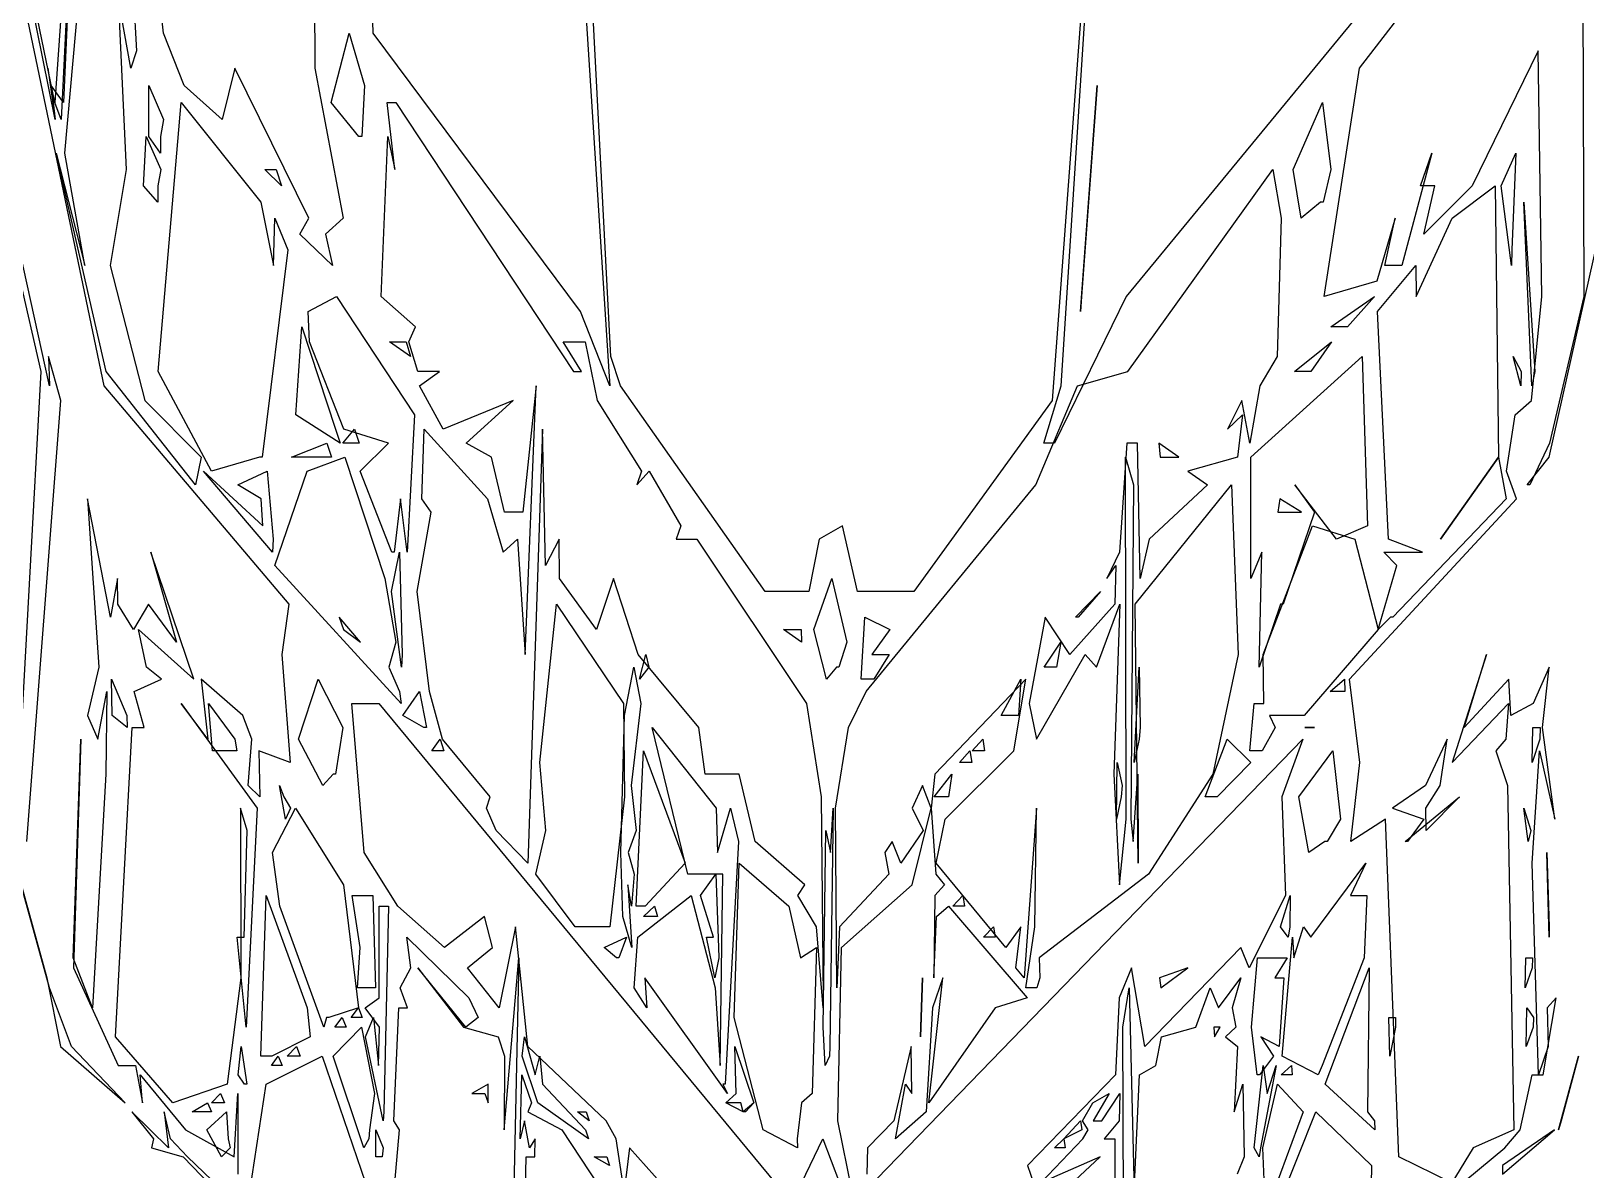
# Model space of a CAD drawing. Extents: x -11977 to 11953, y 2004 to 30000.
# Drawn here: x -942 to 922, y 3234 to 4599 of the extents above; entities that cross this region are included whole.
import ezdxf

# ---------------------------------------------------------------- set-up
doc = ezdxf.new("R2010")
doc.units = 0

msp = doc.modelspace()

# ---------------------------------------------------------------- linework, layer by layer
for p, q in [((-919.7095, 3452.2822), (-8250, 30000, 469.0476)), ((-1898.4375, 30000, 171.4286), (-248.8665, 4191.4358)), ((-919.5652, 4173.913), (-2032.902, 9227.3567)), ((-913.2911, 4513.5624), (-1823.741, 8978.4173)), ((-912.6913, 4493.2493), (-1823.741, 8978.4173)), ((-912.6913, 4493.2493), (-1823.741, 8978.4173)), ((-1923.3788, 8518.7713), (-929.9748, 4191.4358)), ((878.3784, 4088.4521), (1210.0446, 5571.4286)), ((-1090.0106, 5304.9947), (-854.3478, 4173.913)), ((-883.3828, 4937.6855), (-913.2911, 4513.5624)), ((-883.3828, 4937.6855), (-905.6706, 4493.2493)), ((-883.3828, 4937.6855), (-902.7125, 4513.5624)), ((-901.0705, 4453.1668), (-859.8425, 4913.3858)), ((918.5328, 4818.5328), (919.8113, 4281.3036)), ((-1288.7608, 4795.389), (-922.9008, 3464.2609)), ((-246.6273, 4209.1062), (-275.9082, 4772.4665)), ((293.4783, 4173.913), (330.2569, 4749.7621)), ((-823.5795, 4727.2727), (-815.0321, 4575.6187)), ((325, 4727.2727), (282.5146, 4156.5362)), ((720.4524, 4704.9953), (371.2693, 4281.3036)), ((-782.8729, 4596.6851), (-790.1961, 4661.0644)), ((-821.9891, 4554.7445), (-837.2677, 4639.4052)), ((-837.2677, 4639.4052), (-827.7975, 4433.3925)), ((-601.6729, 4639.4052), (-601.3686, 4554.7445)), ((-531.4917, 4596.6851), (-532.8067, 4639.4052)), ((651.1861, 4554.7445), (699.9075, 4617.9463)), ((-758.0381, 4534.0599), (-782.8729, 4596.6851)), ((-581.8264, 4513.5624), (-560.221, 4596.6851)), ((-560.221, 4596.6851), (-541.9619, 4534.0599)), ((-283.0914, 4263.0231), (-531.4917, 4596.6851)), ((-815.0321, 4575.6187), (-821.9891, 4554.7445)), ((865.0779, 4575.6187), (786.2069, 4413.7931)), ((869.6398, 4281.3036), (865.0779, 4575.6187)), ((-921.6241, 4554.7445), (-912.6913, 4493.2493)), ((-917.4387, 4534.0599), (-921.6241, 4554.7445)), ((-697.4453, 4554.7445), (-712.6013, 4493.2493)), ((-608.4137, 4375.1096), (-697.4453, 4554.7445)), ((-601.3686, 4554.7445), (-567.397, 4375.1096)), ((608.7479, 4281.3036), (651.1861, 4554.7445)), ((-917.4387, 4534.0599), (-912.6913, 4493.2493)), ((-913.2911, 4513.5624), (-917.4387, 4534.0599)), ((-902.7125, 4513.5624), (-917.4387, 4534.0599)), ((-800.2688, 4473.1183), (-800.545, 4534.0599)), ((-800.545, 4534.0599), (-782.8083, 4493.2493)), ((-712.6013, 4493.2493), (-758.0381, 4534.0599)), ((-541.9619, 4534.0599), (-545.1613, 4473.1183)), ((316.3962, 4263.0231), (336.5123, 4534.0599)), ((336.5123, 4534.0599), (317.753, 4281.3036)), ((-905.6706, 4493.2493), (-913.2911, 4513.5624)), ((-789.1688, 4191.4358), (-761.6637, 4513.5624)), ((-761.6637, 4513.5624), (-666.0211, 4394.3662)), ((-548.6559, 4473.1183), (-581.8264, 4513.5624)), ((-505.6838, 4433.3925), (-514.8282, 4513.5624)), ((-514.8282, 4513.5624), (-504.2495, 4513.5624)), ((-504.2495, 4513.5624), (-291.4358, 4191.4358)), ((571.492, 4433.3925), (606.5099, 4513.5624)), ((606.5099, 4513.5624), (616.5187, 4433.3925)), ((-782.8083, 4493.2493), (-786.2903, 4473.1183)), ((-806.8966, 4413.7931), (-803.7634, 4473.1183)), ((-803.7634, 4473.1183), (-786.2345, 4433.3925)), ((-786.2623, 4453.1668), (-800.2688, 4473.1183)), ((-786.2903, 4473.1183), (-786.2623, 4453.1668)), ((-545.1613, 4473.1183), (-548.6559, 4473.1183)), ((-521.7839, 4281.3036), (-513.7097, 4473.1183)), ((-513.7097, 4473.1183), (-505.6838, 4433.3925)), ((-851.3854, 4191.4358), (-911.5076, 4453.1668)), ((-911.5076, 4453.1668), (-877.1626, 4318.3391)), ((-877.1626, 4318.3391), (-901.0705, 4453.1668)), ((737.5558, 4453.1668), (701.7301, 4318.3391)), ((724.1379, 4413.7931), (737.5558, 4453.1668)), ((820.6897, 4413.7931), (838.4478, 4453.1668)), ((838.4478, 4453.1668), (833.5361, 4337.0982)), ((-827.7975, 4433.3925), (-846.7993, 4318.3391)), ((-786.2345, 4433.3925), (-789.6552, 4413.7931)), ((-641.3793, 4413.7931), (-661.5453, 4433.3925)), ((-661.5453, 4433.3925), (-647.6909, 4433.3925)), ((-647.6909, 4433.3925), (-641.3793, 4413.7931)), ((373.2997, 4191.4358), (547.2469, 4433.3925)), ((547.2469, 4433.3925), (557.1429, 4375.1096)), ((581.0692, 4375.1096), (571.492, 4433.3925)), ((616.5187, 4433.3925), (607.6585, 4394.3662)), ((-789.6127, 4394.3662), (-806.8966, 4413.7931)), ((-789.6552, 4413.7931), (-789.6127, 4394.3662)), ((741.3793, 4413.7931), (724.1379, 4413.7931)), ((786.2069, 4413.7931), (728.2723, 4356.0209)), ((728.2723, 4356.0209), (741.3793, 4413.7931)), ((762.2261, 4375.1096), (813.7931, 4413.7931)), ((813.7931, 4413.7931), (817.6904, 4088.4521)), ((833.3045, 4318.3391), (820.6897, 4413.7931)), ((-666.0211, 4394.3662), (-651.1246, 4318.3391)), ((604.2254, 4394.3662), (581.0692, 4375.1096)), ((607.6585, 4394.3662), (604.2254, 4394.3662)), ((857.6087, 4173.913), (847.9754, 4394.3662)), ((847.9754, 4394.3662), (861.2091, 4191.4358)), ((-651.1246, 4318.3391), (-649.4303, 4375.1096)), ((-649.4303, 4375.1096), (-633.6229, 4337.0982)), ((-619.3717, 4356.0209), (-608.4137, 4375.1096)), ((-567.397, 4375.1096), (-588.7435, 4356.0209)), ((557.1429, 4375.1096), (552.4452, 4209.1062)), ((693.865, 4375.1096), (671.8346, 4299.7416)), ((681.4879, 4318.3391), (693.865, 4375.1096)), ((719.1252, 4281.3036), (762.2261, 4375.1096)), ((-580.2768, 4318.3391), (-619.3717, 4356.0209)), ((-588.7435, 4356.0209), (-580.2768, 4318.3391)), ((-633.6229, 4337.0982), (-664.3735, 4088.4521)), ((833.5361, 4337.0982), (833.3045, 4318.3391)), ((-846.7993, 4318.3391), (-805.3289, 4156.5362)), ((672.7583, 4263.0231), (718.5986, 4318.3391)), ((701.7301, 4318.3391), (681.4879, 4318.3391)), ((718.5986, 4318.3391), (719.1252, 4281.3036)), ((671.8346, 4299.7416), (608.7479, 4281.3036)), ((-609.4791, 4263.0231), (-575.3002, 4281.3036)), ((-575.3002, 4281.3036), (-481.8408, 4139.3035)), ((-480.8673, 4244.898), (-521.7839, 4281.3036)), ((371.2693, 4281.3036), (285.4441, 4105.2632)), ((317.753, 4281.3036), (316.3962, 4263.0231)), ((616.8367, 4244.898), (668.9537, 4281.3036)), ((668.9537, 4281.3036), (636.7347, 4244.898)), ((857.2856, 4156.5362), (869.6398, 4281.3036)), ((919.8113, 4281.3036), (878.7829, 4105.2632)), ((-607.6207, 4226.9263), (-609.4791, 4263.0231)), ((-247.8261, 4173.913), (-283.0914, 4263.0231)), ((685.8513, 3990.4077), (672.7583, 4263.0231)), ((-624.1294, 4139.3035), (-616.8367, 4244.898)), ((-616.8367, 4244.898), (-576.4657, 4122.213)), ((-488.7384, 4226.9263), (-480.8673, 4244.898)), ((633.4184, 4244.898), (616.8367, 4244.898)), ((636.7347, 4244.898), (633.4184, 4244.898)), ((-566.8043, 4122.213), (-607.6207, 4226.9263)), ((-486.6779, 4209.1062), (-511.8544, 4226.9263)), ((-511.8544, 4226.9263), (-492.0406, 4226.9263)), ((-492.0406, 4226.9263), (-486.6779, 4209.1062)), ((-478.0856, 4191.4358), (-488.7384, 4226.9263)), ((-281.6121, 4191.4358), (-303.8103, 4226.9263)), ((-303.8103, 4226.9263), (-277.392, 4226.9263)), ((-277.392, 4226.9263), (-263.0308, 4156.5362)), ((573.0479, 4191.4358), (617.5275, 4226.9263)), ((617.5275, 4226.9263), (592.6952, 4191.4358)), ((-905.995, 4156.5362), (-920.742, 4209.1062)), ((-920.742, 4209.1062), (-919.5652, 4173.913)), ((-234.7826, 4173.913), (-246.6273, 4209.1062)), ((520.6388, 4088.4521), (654.3845, 4209.1062)), ((552.4452, 4209.1062), (531.5217, 4173.913)), ((654.3845, 4209.1062), (660.4334, 4006.4205)), ((844.5652, 4173.913), (835.2445, 4209.1062)), ((835.2445, 4209.1062), (844.8363, 4191.4358)), ((-929.9748, 4191.4358), (-957.7434, 3681.4159)), ((-744.5167, 4055.2396), (-851.3854, 4191.4358)), ((-725.2855, 4071.7781), (-789.1688, 4191.4358)), ((-451.8892, 4191.4358), (-478.0856, 4191.4358)), ((-476.087, 4173.913), (-451.8892, 4191.4358)), ((-291.4358, 4191.4358), (-281.6121, 4191.4358)), ((-248.8665, 4191.4358), (-247.8261, 4173.913)), ((313.0435, 4173.913), (373.2997, 4191.4358)), ((589.4207, 4191.4358), (573.0479, 4191.4358)), ((592.6952, 4191.4358), (589.4207, 4191.4358)), ((844.8363, 4191.4358), (844.5652, 4173.913)), ((861.2091, 4191.4358), (857.6087, 4173.913)), ((-854.3478, 4173.913), (-632.6803, 3912.2257)), ((-447.6466, 4122.213), (-476.087, 4173.913)), ((-335.8696, 4173.913), (-351.9742, 4022.5624)), ((-349.0741, 3851.8519), (-335.8696, 4173.913)), ((-61.369, 3927.6161), (-234.7826, 4173.913)), ((262.9569, 4055.2396), (313.0435, 4173.913)), ((272.6151, 4105.2632), (293.4783, 4173.913)), ((531.5217, 4173.913), (519.5724, 4105.2632)), ((-946.657, 3627.907), (-905.995, 4156.5362)), ((-805.3289, 4156.5362), (-737.8378, 4088.4521)), ((-570.8882, 4105.2632), (-624.1294, 4139.3035)), ((-481.8408, 4139.3035), (-490.6051, 3974.5223)), ((-363.6969, 4156.5362), (-447.6466, 4122.213)), ((-420.148, 4105.2632), (-363.6969, 4156.5362)), ((-263.0308, 4156.5362), (-209.9511, 4071.7781)), ((282.5146, 4156.5362), (116.6011, 3927.6161)), ((509.8251, 4156.5362), (492.7333, 4122.213)), ((492.7333, 4122.213), (510.9453, 4139.3035)), ((510.9453, 4139.3035), (504.6683, 4088.4521)), ((519.5724, 4105.2632), (509.8251, 4156.5362)), ((827.0799, 4071.7781), (837.5622, 4139.3035)), ((837.5622, 4139.3035), (857.2856, 4156.5362)), ((-576.4657, 4122.213), (-570.8882, 4105.2632)), ((-567.6809, 4105.2632), (-553.9224, 4122.213)), ((-513.1579, 4105.2632), (-566.8043, 4122.213)), ((-553.9224, 4122.213), (-548.4375, 4105.2632)), ((-473.301, 4038.835), (-470.1899, 4122.213)), ((-470.1899, 4122.213), (-394.4175, 4038.835)), ((-328.4889, 4122.213), (-346.1039, 3601.7316)), ((-324.7423, 3958.7629), (-328.4889, 4122.213)), ((-629.2383, 4088.4521), (-586.9243, 4105.2632)), ((-586.9243, 4105.2632), (-581.3268, 4088.4521)), ((-548.4375, 4105.2632), (-567.6809, 4105.2632)), ((-547.1452, 4071.7781), (-513.1579, 4105.2632)), ((-389.6806, 4088.4521), (-420.148, 4105.2632)), ((282.2368, 4105.2632), (272.6151, 4105.2632)), ((285.4441, 4105.2632), (282.2368, 4105.2632)), ((372.0395, 4105.2632), (363.2962, 3974.5223)), ((384.8684, 4105.2632), (372.0395, 4105.2632)), ((388.1517, 3943.128), (384.8684, 4105.2632)), ((434.398, 4088.4521), (410.5263, 4105.2632)), ((410.5263, 4105.2632), (412.0393, 4088.4521)), ((878.7829, 4105.2632), (855.4021, 4055.2396)), ((-737.8378, 4088.4521), (-744.5167, 4055.2396)), ((-667.5676, 4088.4521), (-725.2855, 4071.7781)), ((-664.3735, 4088.4521), (-667.5676, 4088.4521)), ((-581.3268, 4088.4521), (-629.2383, 4088.4521)), ((-610.7667, 4071.7781), (-565.3563, 4088.4521)), ((-565.3563, 4088.4521), (-517.5355, 3943.128)), ((-373.9726, 4022.5624), (-389.6806, 4088.4521)), ((371.1567, 3654.4656), (370.516, 4088.4521)), ((370.516, 4088.4521), (380.1787, 4055.2396)), ((412.0393, 4088.4521), (434.398, 4088.4521)), ((504.6683, 4088.4521), (445.3507, 4071.7781)), ((520.6161, 3943.128), (520.6388, 4088.4521)), ((817.6904, 4088.4521), (748.2014, 3990.4077)), ((748.2014, 3990.4077), (817.6904, 4088.4521)), ((817.6904, 4088.4521), (826.699, 4038.835)), ((852.234, 4055.2396), (878.3784, 4088.4521)), ((-652.0701, 3974.5223), (-734.8287, 4071.7781)), ((-734.8287, 4071.7781), (-663.5634, 4006.4205)), ((-693.8262, 4055.2396), (-658.4829, 4071.7781)), ((-658.4829, 4071.7781), (-651.5588, 3990.4077)), ((-649.4845, 3958.7629), (-610.7667, 4071.7781)), ((-509.2357, 3974.5223), (-547.1452, 4071.7781)), ((-209.9511, 4071.7781), (-215.4346, 4055.2396)), ((-215.4346, 4055.2396), (-200.4078, 4071.7781)), ((-200.4078, 4071.7781), (-162.7608, 4006.4205)), ((445.3507, 4071.7781), (468.8871, 4055.2396)), ((839.3204, 4038.835), (827.0799, 4071.7781)), ((-665.7767, 4038.835), (-693.8262, 4055.2396)), ((59.4966, 3807.7803), (262.9569, 4055.2396)), ((380.1787, 4055.2396), (376.8668, 3654.4656)), ((382.0533, 3912.2257), (497.4005, 4055.2396)), ((468.8871, 4055.2396), (399.0408, 3990.4077)), ((497.4005, 4055.2396), (505.5556, 3851.8519)), ((623.5012, 3990.4077), (573.4362, 4055.2396)), ((573.4362, 4055.2396), (597.0991, 4022.5624)), ((855.4021, 4055.2396), (852.234, 4055.2396)), ((-846.37, 3896.9555), (-874.0291, 4038.835)), ((-874.0291, 4038.835), (-860.3382, 3837.0484)), ((-663.5634, 4006.4205), (-665.7767, 4038.835)), ((-498.5437, 4038.835), (-506.1306, 3974.5223)), ((-490.6051, 3974.5223), (-498.5437, 4038.835)), ((-461.9662, 4022.5624), (-473.301, 4038.835)), ((-394.4175, 4038.835), (-375.7166, 3974.5223)), ((555.3398, 4038.835), (553.1023, 4022.5624)), ((581.386, 4022.5624), (555.3398, 4038.835)), ((639.0505, 3822.3583), (839.3204, 4038.835)), ((826.699, 4038.835), (691.1007, 3896.9555)), ((-478.6782, 3927.6161), (-461.9662, 4022.5624)), ((-351.9742, 4022.5624), (-373.9726, 4022.5624)), ((553.1023, 4022.5624), (581.386, 4022.5624)), ((597.0991, 4022.5624), (559.326, 3912.2257)), ((-651.5588, 3990.4077), (-652.0701, 3974.5223)), ((-375.7166, 3974.5223), (-358.5132, 3990.4077)), ((-358.5132, 3990.4077), (-349.0741, 3851.8519)), ((-308.6331, 3990.4077), (-324.7423, 3958.7629)), ((-308.0569, 3943.128), (-308.6331, 3990.4077)), ((-162.7608, 4006.4205), (-168.3453, 3990.4077)), ((-168.3453, 3990.4077), (-143.4053, 3990.4077)), ((-143.4053, 3990.4077), (-11.8541, 3793.3131)), ((3.1175, 3990.4077), (-9.2054, 3927.6161)), ((31.3002, 4006.4205), (3.1175, 3990.4077)), ((49.0952, 3927.6161), (31.3002, 4006.4205)), ((399.0408, 3990.4077), (388.1517, 3943.128)), ((535.6481, 3851.8519), (594.703, 4006.4205)), ((594.703, 4006.4205), (645.3237, 3990.4077)), ((660.4334, 4006.4205), (623.5012, 3990.4077)), ((645.3237, 3990.4077), (673.2504, 3881.804)), ((726.5924, 3974.5223), (685.8513, 3990.4077)), ((-746.5544, 3822.3583), (-798.0096, 3974.5223)), ((-798.0096, 3974.5223), (-767.3122, 3866.7699)), ((-509.3627, 3927.6161), (-499.9204, 3974.5223)), ((-506.1306, 3974.5223), (-509.2357, 3974.5223)), ((-499.9204, 3974.5223), (-496.5278, 3851.8519)), ((363.2962, 3974.5223), (348.1043, 3943.128)), ((534.0764, 3974.5223), (520.6161, 3943.128)), ((530.5919, 3837.0484), (534.0764, 3974.5223)), ((695.8763, 3958.7629), (680.0159, 3974.5223)), ((680.0159, 3974.5223), (726.5924, 3974.5223)), ((-497.8723, 3793.3131), (-649.4845, 3958.7629)), ((348.1043, 3943.128), (358.7629, 3958.7629)), ((358.7629, 3958.7629), (357.6019, 3912.2257)), ((673.2504, 3881.804), (695.8763, 3958.7629)), ((-837.9147, 3943.128), (-846.37, 3896.9555)), ((-837.4608, 3912.2257), (-837.9147, 3943.128)), ((-517.5355, 3943.128), (-504.4926, 3866.7699)), ((-263.8414, 3881.804), (-308.0569, 3943.128)), ((-243.3649, 3943.128), (-263.8414, 3881.804)), ((-213.6574, 3851.8519), (-243.3649, 3943.128)), ((-3.0327, 3881.804), (18.4834, 3943.128)), ((18.4834, 3943.128), (36.251, 3866.7699)), ((-497.6172, 3837.0484), (-509.3627, 3927.6161)), ((-464.0732, 3807.7803), (-478.6782, 3927.6161)), ((-9.2054, 3927.6161), (-61.369, 3927.6161)), ((52.1637, 3927.6161), (49.0952, 3927.6161)), ((116.6011, 3927.6161), (52.1637, 3927.6161)), ((310.5386, 3896.9555), (340.598, 3927.6161)), ((340.598, 3927.6161), (313.5831, 3896.9555)), ((-818.818, 3881.804), (-837.4608, 3912.2257)), ((-800.7837, 3912.2257), (-818.818, 3881.804)), ((-767.3122, 3866.7699), (-800.7837, 3912.2257)), ((-632.6803, 3912.2257), (-640.9722, 3851.8519)), ((-546.7854, 3866.7699), (-572.3653, 3896.9555)), ((-572.3653, 3896.9555), (-567.1073, 3881.804)), ((-331.5436, 3722.5951), (-311.7555, 3912.2257)), ((-311.7555, 3912.2257), (-231.155, 3793.3131)), ((53.7519, 3822.3583), (57.8454, 3896.9555)), ((57.8454, 3896.9555), (87.9471, 3881.804)), ((274.0047, 3896.9555), (254.8632, 3793.3131)), ((303.9352, 3851.8519), (274.0047, 3896.9555)), ((357.6019, 3912.2257), (303.9352, 3851.8519)), ((313.5831, 3896.9555), (310.5386, 3896.9555)), ((335.7417, 3837.0484), (363.7147, 3912.2257)), ((363.7147, 3912.2257), (356.3893, 3708.7667)), ((385.4978, 3601.7316), (382.0533, 3912.2257)), ((556.2696, 3912.2257), (530.5919, 3837.0484)), ((559.326, 3912.2257), (556.2696, 3912.2257)), ((688.0562, 3896.9555), (673.2504, 3881.804)), ((691.1007, 3896.9555), (688.0562, 3896.9555)), ((-803.382, 3837.0484), (-812.7527, 3881.804)), ((-812.7527, 3881.804), (-746.5544, 3822.3583)), ((-567.1073, 3881.804), (-546.7854, 3866.7699)), ((-18.1255, 3866.7699), (-39.4246, 3881.804)), ((-39.4246, 3881.804), (-18.196, 3881.804)), ((-18.196, 3881.804), (-18.1255, 3866.7699)), ((11.9449, 3822.3583), (-3.0327, 3881.804)), ((87.9471, 3881.804), (66.2037, 3851.8519)), ((673.2504, 3881.804), (584.5572, 3778.9553)), ((-504.4926, 3866.7699), (-512.6057, 3837.0484)), ((36.251, 3866.7699), (26.9792, 3837.0484)), ((272.7902, 3837.0484), (293.0287, 3866.7699)), ((293.0287, 3866.7699), (287.7786, 3837.0484)), ((-640.9722, 3851.8519), (-631.0962, 3722.5951)), ((-496.5278, 3851.8519), (-497.6172, 3837.0484)), ((-141.1765, 3764.7059), (-213.6574, 3851.8519)), ((-212.0214, 3822.3583), (-204.6296, 3851.8519)), ((-204.6296, 3851.8519), (-200.8455, 3837.0484)), ((66.2037, 3851.8519), (87.2685, 3851.8519)), ((87.2685, 3851.8519), (68.683, 3822.3583)), ((263.7115, 3750.5635), (321.9907, 3851.8519)), ((321.9907, 3851.8519), (335.7417, 3837.0484)), ((505.5556, 3851.8519), (475.1857, 3708.7667)), ((536.3982, 3793.3131), (535.6481, 3851.8519)), ((803.4722, 3851.8519), (761.9687, 3722.5951)), ((776.4706, 3764.7059), (803.4722, 3851.8519)), ((-860.3382, 3837.0484), (-873.8834, 3778.9553)), ((-844.3603, 3778.9553), (-845.0995, 3822.3583)), ((-845.0995, 3822.3583), (-826.6465, 3778.9553)), ((-818.0778, 3807.7803), (-785.3752, 3822.3583)), ((-785.3752, 3822.3583), (-803.382, 3837.0484)), ((-687.888, 3778.9553), (-737.5957, 3822.3583)), ((-737.5957, 3822.3583), (-729.6018, 3750.5635)), ((-621.1871, 3750.5635), (-597.2435, 3822.3583)), ((-597.2435, 3822.3583), (-567.6471, 3764.7059)), ((-512.6057, 3837.0484), (-499.7712, 3807.7803)), ((-230.2801, 3778.9553), (-218.8317, 3837.0484)), ((-218.8317, 3837.0484), (-210.4103, 3793.3131)), ((-200.8455, 3837.0484), (-212.0214, 3822.3583)), ((23.9816, 3837.0484), (11.9449, 3822.3583)), ((26.9792, 3837.0484), (23.9816, 3837.0484)), ((65.6968, 3822.3583), (53.7519, 3822.3583)), ((68.683, 3822.3583), (65.6968, 3822.3583)), ((250.8423, 3822.3583), (141.9762, 3708.7667)), ((221.4232, 3778.9553), (244.8698, 3822.3583)), ((236.4521, 3736.5269), (250.8423, 3822.3583)), ((244.8698, 3822.3583), (242.0893, 3778.9553)), ((284.7809, 3837.0484), (272.7902, 3837.0484)), ((287.7786, 3837.0484), (284.7809, 3837.0484)), ((380.9843, 3722.5951), (386.7025, 3837.0484)), ((386.7025, 3837.0484), (388.2353, 3764.7059)), ((615.7895, 3807.7803), (633.0781, 3822.3583)), ((633.0781, 3822.3583), (633.6384, 3807.7803)), ((651.4541, 3722.5951), (639.0505, 3822.3583)), ((830.1685, 3822.3583), (776.4706, 3764.7059)), ((832.5511, 3778.9553), (830.1685, 3822.3583)), ((878.3244, 3837.0484), (859.4225, 3793.3131)), ((870.5882, 3764.7059), (878.3244, 3837.0484)), ((-861.4576, 3750.5635), (-850.8009, 3807.7803)), ((-850.8009, 3807.7803), (-851.8574, 3708.7667)), ((-805.8824, 3764.7059), (-818.0778, 3807.7803)), ((-499.7712, 3807.7803), (-497.8723, 3793.3131)), ((-495.9879, 3778.9553), (-475.9725, 3807.7803)), ((-475.9725, 3807.7803), (-467.6471, 3764.7059)), ((-448.3095, 3750.5635), (-464.0732, 3807.7803)), ((38.2353, 3764.7059), (59.4966, 3807.7803)), ((633.6384, 3807.7803), (615.7895, 3807.7803)), ((-729.6018, 3750.5635), (-761.6261, 3793.3131)), ((-761.6261, 3793.3131), (-670.5364, 3667.8913)), ((-723.9521, 3736.5269), (-729.0274, 3793.3131)), ((-729.0274, 3793.3131), (-697.3704, 3750.5635)), ((-542.2158, 3614.7719), (-557.1429, 3793.3131)), ((-557.1429, 3793.3131), (-524.5441, 3793.3131)), ((-524.5441, 3793.3131), (-32.4792, 3197.95)), ((-231.155, 3793.3131), (-230.0885, 3681.4159)), ((-210.4103, 3793.3131), (-222.2798, 3695.0407)), ((-11.8541, 3793.3131), (5.7522, 3681.4159)), ((254.8632, 3793.3131), (263.7115, 3750.5635)), ((519.6108, 3736.5269), (524.5441, 3793.3131)), ((524.5441, 3793.3131), (536.3982, 3793.3131)), ((761.9687, 3722.5951), (829.7872, 3793.3131)), ((829.7872, 3793.3131), (826.296, 3750.5635)), ((859.4225, 3793.3131), (832.5511, 3778.9553)), ((-873.8834, 3778.9553), (-861.4576, 3750.5635)), ((-826.4706, 3764.7059), (-844.3603, 3778.9553)), ((-826.6465, 3778.9553), (-826.4706, 3764.7059)), ((-676.8595, 3750.5635), (-687.888, 3778.9553)), ((-470.5882, 3764.7059), (-495.9879, 3778.9553)), ((-234.3954, 3614.7719), (-230.2801, 3778.9553)), ((239.137, 3778.9553), (221.4232, 3778.9553)), ((242.0893, 3778.9553), (239.137, 3778.9553)), ((584.5572, 3778.9553), (543.2248, 3778.9553)), ((543.2248, 3778.9553), (550, 3764.7059)), ((-891.195, 3488.4696), (-881.9684, 3750.5635)), ((-881.9684, 3750.5635), (-890.8078, 3476.3231)), ((-840.4487, 3393.6098), (-820.5882, 3764.7059)), ((-820.5882, 3764.7059), (-805.8824, 3764.7059)), ((-697.3704, 3750.5635), (-694.7605, 3736.5269)), ((-681.2731, 3695.0407), (-676.8595, 3750.5635)), ((-591.7839, 3695.0407), (-621.1871, 3750.5635)), ((-567.6471, 3764.7059), (-576.5973, 3708.7667)), ((-467.6471, 3764.7059), (-470.5882, 3764.7059)), ((-461.2275, 3736.5269), (-451.2397, 3750.5635)), ((-451.2397, 3750.5635), (-446.6317, 3736.5269)), ((-391.1504, 3681.4159), (-448.3095, 3750.5635)), ((-154.2056, 3588.785), (-197.0588, 3764.7059)), ((-197.0588, 3764.7059), (-120.3527, 3667.8913)), ((-133.2838, 3708.7667), (-141.1765, 3764.7059)), ((22.9243, 3667.8913), (38.2353, 3764.7059)), ((47.4696, 3197.95), (583.0954, 3750.5635)), ((186.8263, 3736.5269), (199.2487, 3750.5635)), ((199.2487, 3750.5635), (201.4222, 3736.5269)), ((386.7769, 3750.5635), (380.9843, 3722.5951)), ((388.2353, 3764.7059), (386.7769, 3750.5635)), ((465.9292, 3681.4159), (492.2615, 3750.5635)), ((492.2615, 3750.5635), (520.5817, 3722.5951)), ((550, 3764.7059), (534.2066, 3736.5269)), ((583.0954, 3750.5635), (557.9646, 3681.4159)), ((594.1176, 3764.7059), (585.2941, 3764.7059)), ((585.2941, 3764.7059), (597.0588, 3764.7059)), ((597.0588, 3764.7059), (594.1176, 3764.7059)), ((755.973, 3750.5635), (730.3479, 3695.0407)), ((747.6684, 3695.0407), (755.973, 3750.5635)), ((826.296, 3750.5635), (814.4461, 3736.5269)), ((857.9418, 3722.5951), (858.8235, 3764.7059)), ((867.3178, 3750.5635), (857.9418, 3722.5951)), ((858.8235, 3764.7059), (867.6471, 3764.7059)), ((867.6471, 3764.7059), (867.3178, 3750.5635)), ((885.0659, 3654.4656), (870.5882, 3764.7059)), ((-694.7605, 3736.5269), (-723.9521, 3736.5269)), ((-631.0962, 3722.5951), (-668.488, 3736.5269)), ((-668.488, 3736.5269), (-667.2566, 3681.4159)), ((-446.6317, 3736.5269), (-461.2275, 3736.5269)), ((-216.3585, 3550.4979), (-207.2605, 3736.5269)), ((-207.2605, 3736.5269), (-157.5758, 3601.7316)), ((154.1728, 3654.4656), (236.4521, 3736.5269)), ((171.5884, 3722.5951), (183.9072, 3736.5269)), ((183.9072, 3736.5269), (186.1298, 3722.5951)), ((201.4222, 3736.5269), (186.8263, 3736.5269)), ((531.2874, 3736.5269), (519.6108, 3736.5269)), ((534.2066, 3736.5269), (531.2874, 3736.5269)), ((578.0973, 3681.4159), (618.8623, 3736.5269)), ((618.8623, 3736.5269), (628.1113, 3654.4656)), ((814.4461, 3736.5269), (828.4974, 3695.0407)), ((858.2251, 3601.7316), (866.991, 3736.5269)), ((866.991, 3736.5269), (885.0659, 3654.4656)), ((-324.2888, 3641.1379), (-331.5436, 3722.5951)), ((186.1298, 3722.5951), (171.5884, 3722.5951)), ((359.7365, 3654.4656), (360.6264, 3722.5951)), ((360.6264, 3722.5951), (366.6173, 3695.0407)), ((520.5817, 3722.5951), (480.3097, 3681.4159)), ((640.5523, 3627.907), (651.4541, 3722.5951)), ((-851.8574, 3708.7667), (-867.8571, 3428.5714)), ((-667.2566, 3681.4159), (-681.2731, 3695.0407)), ((-636.6764, 3654.4656), (-643.7454, 3695.0407)), ((-643.7454, 3695.0407), (-638.4956, 3681.4159)), ((-579.4948, 3708.7667), (-591.7839, 3695.0407)), ((-576.5973, 3708.7667), (-579.4948, 3708.7667)), ((-222.2798, 3695.0407), (-216.1926, 3641.1379)), ((-92.7192, 3708.7667), (-133.2838, 3708.7667)), ((-73.6919, 3627.907), (-92.7192, 3708.7667)), ((127.017, 3695.0407), (114.6216, 3667.8913)), ((137.5459, 3667.8913), (127.017, 3695.0407)), ((141.9762, 3708.7667), (137.5459, 3667.8913)), ((140.9292, 3681.4159), (162.2585, 3708.7667)), ((162.2585, 3708.7667), (158.1858, 3681.4159)), ((356.3893, 3708.7667), (363.1805, 3575.9312)), ((366.6173, 3695.0407), (365.2655, 3681.4159)), ((379.7965, 3627.907), (385.364, 3708.7667)), ((385.364, 3708.7667), (385.4978, 3601.7316)), ((475.1857, 3708.7667), (398.1308, 3588.785)), ((730.3479, 3695.0407), (690.5952, 3667.8913)), ((730.7127, 3667.8913), (747.6684, 3695.0407)), ((828.4974, 3695.0407), (835.8974, 3282.0513)), ((-638.4956, 3681.4159), (-630.4188, 3667.8913)), ((-395.4445, 3667.8913), (-391.1504, 3681.4159)), ((-230.0885, 3681.4159), (-247.8814, 3525.4237)), ((5.7522, 3681.4159), (8.0634, 3440.3859)), ((155.3097, 3681.4159), (140.9292, 3681.4159)), ((158.1858, 3681.4159), (155.3097, 3681.4159)), ((365.2655, 3681.4159), (359.7365, 3654.4656)), ((477.4336, 3681.4159), (465.9292, 3681.4159)), ((480.3097, 3681.4159), (477.4336, 3681.4159)), ((557.9646, 3681.4159), (562.3126, 3563.1692)), ((590.2245, 3614.7719), (578.0973, 3681.4159)), ((705.7413, 3627.907), (770.7965, 3681.4159)), ((770.7965, 3681.4159), (731.0722, 3641.1379)), ((-682.7133, 3641.1379), (-690.5952, 3667.8913)), ((-690.5952, 3667.8913), (-690.1457, 3464.2609)), ((-670.5364, 3667.8913), (-683.6971, 3405.1842)), ((-652.3534, 3614.7719), (-624.6877, 3667.8913)), ((-630.4188, 3667.8913), (-636.6764, 3654.4656)), ((-624.6877, 3667.8913), (-567.1203, 3575.9312)), ((-384.0263, 3641.1379), (-395.4445, 3667.8913)), ((-120.3527, 3667.8913), (-118.6097, 3614.7719)), ((-118.6097, 3614.7719), (-103.1594, 3667.8913)), ((-103.1594, 3667.8913), (-93.532, 3627.907)), ((20.0588, 3667.8913), (15.8537, 3382.1138)), ((16.9442, 3614.7719), (20.0588, 3667.8913)), ((24.2739, 3452.2822), (22.9243, 3667.8913)), ((114.5415, 3575.9312), (137.5459, 3667.8913)), ((114.6216, 3667.8913), (128.0088, 3641.1379)), ((137.5459, 3667.8913), (142.9907, 3588.785)), ((143.5065, 3601.7316), (154.1728, 3654.4656)), ((263.6297, 3667.8913), (248.9938, 3464.2609)), ((261.6525, 3525.4237), (263.6297, 3667.8913)), ((363.1805, 3575.9312), (371.1567, 3654.4656)), ((376.8668, 3654.4656), (379.7965, 3627.907)), ((628.1113, 3654.4656), (612.2093, 3627.907)), ((682.3572, 3654.4656), (640.5523, 3627.907)), ((698.2422, 3250), (682.3572, 3654.4656)), ((690.5952, 3667.8913), (728.0381, 3654.4656)), ((728.0381, 3654.4656), (708.5756, 3627.907)), ((731.0722, 3641.1379), (730.7127, 3667.8913)), ((853.125, 3627.907), (848.1999, 3667.8913)), ((848.1999, 3667.8913), (856.2363, 3641.1379)), ((-686.1365, 3513.019), (-682.7133, 3641.1379)), ((-346.1039, 3601.7316), (-384.0263, 3641.1379)), ((-336.4486, 3588.785), (-324.2888, 3641.1379)), ((-216.1926, 3641.1379), (-225.9232, 3614.7719)), ((7.9809, 3405.1842), (11.3786, 3641.1379)), ((11.3786, 3641.1379), (16.9442, 3614.7719)), ((128.0088, 3641.1379), (101.2987, 3601.7316)), ((856.2363, 3641.1379), (853.125, 3627.907)), ((-93.532, 3627.907), (-109.492, 3336.8984)), ((-13.9685, 3575.9312), (-73.6919, 3627.907)), ((90.6977, 3627.907), (81.8972, 3614.7719)), ((101.2987, 3601.7316), (90.6977, 3627.907)), ((609.375, 3627.907), (590.2245, 3614.7719)), ((612.2093, 3627.907), (609.375, 3627.907)), ((708.5756, 3627.907), (705.7413, 3627.907)), ((-643.5277, 3550.4979), (-652.3534, 3614.7719)), ((-502.0626, 3550.4979), (-542.2158, 3614.7719)), ((-232.1758, 3537.9164), (-234.3954, 3614.7719)), ((-225.9232, 3614.7719), (-218.6916, 3588.785)), ((-157.5758, 3601.7316), (-205.2632, 3550.4979)), ((-98.768, 3416.8378), (-92.8571, 3601.7316)), ((-92.8571, 3601.7316), (-33.2859, 3550.4979)), ((81.8972, 3614.7719), (86.9159, 3588.785)), ((226.9986, 3500.7013), (143.5065, 3601.7316)), ((592.822, 3513.019), (658.4416, 3601.7316)), ((658.4416, 3601.7316), (640.257, 3563.1692)), ((865.7948, 3348.0885), (858.2251, 3601.7316)), ((878.2548, 3513.019), (875.4526, 3614.7719)), ((875.4526, 3614.7719), (878.6017, 3525.4237)), ((-289.1949, 3525.4237), (-336.4486, 3588.785)), ((-218.6916, 3588.785), (-221.9061, 3550.4979)), ((-112.1495, 3588.785), (-154.2056, 3588.785)), ((-139.1863, 3563.1692), (-120.5607, 3588.785)), ((-120.5607, 3588.785), (-117.6017, 3500.7013)), ((-115.4778, 3359.354), (-112.1495, 3588.785)), ((86.9159, 3588.785), (27.5424, 3525.4237)), ((142.9907, 3588.785), (153.6533, 3575.9312)), ((398.1308, 3588.785), (267.086, 3488.4696)), ((-666.239, 3370.6955), (-659.743, 3563.1692)), ((-659.743, 3563.1692), (-610.7143, 3428.5714)), ((-567.1203, 3575.9312), (-549.1071, 3428.5714)), ((-546.9846, 3500.7013), (-556.7452, 3563.1692)), ((-556.7452, 3563.1692), (-531.6916, 3563.1692)), ((-531.6916, 3563.1692), (-528.6307, 3452.2822)), ((-221.9061, 3550.4979), (-226.2894, 3575.9312)), ((-226.2894, 3575.9312), (-222.3082, 3513.019)), ((-214.0746, 3513.019), (-150.3212, 3563.1692)), ((-150.3212, 3563.1692), (-121.3693, 3452.2822)), ((-123.5046, 3513.019), (-139.1863, 3563.1692)), ((-22.2698, 3563.1692), (-13.9685, 3575.9312)), ((0, 3525.4237), (-22.2698, 3563.1692)), ((30.0842, 3500.7013), (114.5415, 3575.9312)), ((141.97, 3563.1692), (140.7356, 3464.2609)), ((153.6533, 3575.9312), (141.97, 3563.1692)), ((163.6558, 3550.4979), (175.3747, 3563.1692)), ((175.3747, 3563.1692), (177.5249, 3550.4979)), ((562.3126, 3563.1692), (518.7326, 3476.3231)), ((556.3559, 3525.4237), (567.8801, 3563.1692)), ((567.8801, 3563.1692), (567.3729, 3525.4237)), ((640.257, 3563.1692), (659.743, 3563.1692)), ((659.743, 3563.1692), (656.8134, 3488.4696)), ((-590.5866, 3405.1842), (-643.5277, 3550.4979)), ((-524.1213, 3440.3859), (-524.2532, 3550.4979)), ((-524.2532, 3550.4979), (-513.1579, 3550.4979)), ((-513.1579, 3550.4979), (-518.7955, 3303.7723)), ((-445.7924, 3500.7013), (-502.0626, 3550.4979)), ((-208.037, 3550.4979), (-216.3585, 3550.4979)), ((-205.2632, 3550.4979), (-208.037, 3550.4979)), ((-207.2998, 3537.9164), (-194.1679, 3550.4979)), ((-194.1679, 3550.4979), (-190.7158, 3537.9164)), ((-33.2859, 3550.4979), (-19.0776, 3488.4696)), ((143.7279, 3537.9164), (158.1081, 3550.4979)), ((158.1081, 3550.4979), (252.6533, 3440.3859)), ((177.5249, 3550.4979), (163.6558, 3550.4979)), ((-398.0156, 3537.9164), (-445.7924, 3500.7013)), ((-388.359, 3500.7013), (-398.0156, 3537.9164)), ((-360.8051, 3525.4237), (-380.3571, 3428.5714)), ((-346.1382, 3382.1138), (-360.8051, 3525.4237)), ((-250.6356, 3525.4237), (-289.1949, 3525.4237)), ((-247.8814, 3525.4237), (-250.6356, 3525.4237)), ((-221.5288, 3500.7013), (-232.1758, 3537.9164)), ((-190.7158, 3537.9164), (-207.2998, 3537.9164)), ((8.0357, 3428.5714), (0, 3525.4237)), ((27.5424, 3525.4237), (24.2739, 3452.2822)), ((140.7356, 3464.2609), (143.7279, 3537.9164)), ((200.3519, 3513.019), (212.0763, 3525.4237)), ((212.0763, 3525.4237), (214.0746, 3513.019)), ((245.1271, 3525.4237), (226.9986, 3500.7013)), ((238.9972, 3476.3231), (245.1271, 3525.4237)), ((250.8299, 3452.2822), (261.6525, 3525.4237)), ((565.3765, 3513.019), (556.3559, 3525.4237)), ((567.3729, 3525.4237), (565.3765, 3513.019)), ((572.327, 3488.4696), (583.8983, 3525.4237)), ((583.8983, 3525.4237), (592.822, 3513.019)), ((878.6017, 3525.4237), (878.2548, 3513.019)), ((-683.6971, 3405.1842), (-694.3702, 3513.019)), ((-694.3702, 3513.019), (-686.1365, 3513.019)), ((-486.1421, 3476.3231), (-491.2738, 3513.019)), ((-491.2738, 3513.019), (-416.6092, 3440.3859)), ((-254.3478, 3500.7013), (-227.7973, 3513.019)), ((-227.7973, 3513.019), (-237.1069, 3488.4696)), ((-222.3082, 3513.019), (-221.5288, 3500.7013)), ((-218.4647, 3452.2822), (-214.0746, 3513.019)), ((-121.7904, 3464.2609), (-131.7382, 3513.019)), ((-131.7382, 3513.019), (-123.5046, 3513.019)), ((214.0746, 3513.019), (200.3519, 3513.019)), ((558.2714, 3370.6955), (570.8656, 3513.019)), ((570.8656, 3513.019), (572.327, 3488.4696)), ((-867.8571, 3428.5714), (-891.195, 3488.4696)), ((-550.2075, 3452.2822), (-546.9846, 3500.7013)), ((-418.2451, 3476.3231), (-388.359, 3500.7013)), ((-374.359, 3282.0513), (-357.0231, 3488.4696)), ((-357.0231, 3488.4696), (-369.2577, 2917.5921)), ((-239.8323, 3488.4696), (-254.3478, 3500.7013)), ((-237.1069, 3488.4696), (-239.8323, 3488.4696)), ((-117.1908, 3488.4696), (-121.7904, 3464.2609)), ((-117.6017, 3500.7013), (-117.1908, 3488.4696)), ((-19.0776, 3488.4696), (0, 3500.7013)), ((0, 3500.7013), (-5.1965, 3325.7828)), ((25.7256, 3292.876), (30.0842, 3500.7013)), ((267.086, 3488.4696), (267.9389, 3464.2609)), ((508.6957, 3500.7013), (393.6992, 3382.1138)), ((518.7326, 3476.3231), (508.6957, 3500.7013)), ((521.4188, 3405.1842), (528.7212, 3488.4696)), ((528.7212, 3488.4696), (564.1509, 3488.4696)), ((564.1509, 3488.4696), (549.4101, 3464.2609)), ((656.8134, 3488.4696), (606.2584, 3359.354)), ((849.5851, 3452.2822), (850.3145, 3488.4696)), ((850.3145, 3488.4696), (858.4906, 3488.4696)), ((858.4906, 3488.4696), (858.2173, 3476.3231)), ((-890.8078, 3476.3231), (-837.214, 3359.354)), ((-498.9627, 3452.2822), (-486.1421, 3476.3231)), ((-420.3274, 3405.1842), (-477.9944, 3476.3231)), ((-477.9944, 3476.3231), (-422.9877, 3405.1842)), ((-380.3571, 3428.5714), (-418.2451, 3476.3231)), ((248.9938, 3464.2609), (238.9972, 3476.3231)), ((377.507, 3476.3231), (362.8532, 3440.3859)), ((393.6992, 3382.1138), (377.507, 3476.3231)), ((445.4039, 3476.3231), (411.381, 3464.2609)), ((412.6556, 3452.2822), (445.4039, 3476.3231)), ((610.0267, 3336.8984), (662.6741, 3476.3231)), ((662.6741, 3476.3231), (660.7545, 3303.7723)), ((858.2173, 3476.3231), (849.5851, 3452.2822)), ((-922.9008, 3464.2609), (-906.3008, 3382.1138)), ((-893.0894, 3382.1138), (-919.7095, 3452.2822)), ((-690.1457, 3464.2609), (-706.484, 3336.8984)), ((-531.3278, 3452.2822), (-550.2075, 3452.2822)), ((-528.6307, 3452.2822), (-531.3278, 3452.2822)), ((-490.1786, 3428.5714), (-498.9627, 3452.2822)), ((-203.5714, 3428.5714), (-218.4647, 3452.2822)), ((-106.529, 3325.7828), (-205.6905, 3464.2609)), ((-205.6905, 3464.2609), (-203.5714, 3428.5714)), ((-121.3693, 3452.2822), (-115.4778, 3359.354)), ((124.6091, 3393.6098), (127.2033, 3464.2609)), ((127.2033, 3464.2609), (125.0341, 3405.1842)), ((134.6614, 3314.741), (151.5614, 3464.2609)), ((151.5614, 3464.2609), (139.2857, 3428.5714)), ((264.3154, 3452.2822), (250.8299, 3452.2822)), ((267.9389, 3464.2609), (264.3154, 3452.2822)), ((367.1214, 3405.1842), (374.8963, 3452.2822)), ((374.8963, 3452.2822), (380.9769, 3208.2262)), ((411.381, 3464.2609), (412.6556, 3452.2822)), ((454.9113, 3405.1842), (471.9917, 3452.2822)), ((471.9917, 3452.2822), (482.1429, 3428.5714)), ((482.1429, 3428.5714), (508.8133, 3464.2609)), ((508.8133, 3464.2609), (498.2143, 3428.5714)), ((549.4101, 3464.2609), (560.2359, 3464.2609)), ((560.2359, 3464.2609), (554.878, 3382.1138)), ((-541.0714, 3428.5714), (-524.1213, 3440.3859)), ((-416.6092, 3440.3859), (-405.7495, 3416.8378)), ((8.0634, 3440.3859), (8.0357, 3428.5714)), ((252.6533, 3440.3859), (214.2857, 3428.5714)), ((362.8532, 3440.3859), (358.3501, 3348.0885)), ((871.0262, 3348.0885), (886.9745, 3440.3859)), ((886.9745, 3440.3859), (875.8929, 3428.5714)), ((-610.7143, 3428.5714), (-607.138, 3393.6098)), ((-587.269, 3416.8378), (-590.5866, 3405.1842)), ((-584.5996, 3416.8378), (-587.269, 3416.8378)), ((-549.1071, 3428.5714), (-584.5996, 3416.8378)), ((-577.2851, 3405.1842), (-568.5832, 3416.8378)), ((-568.5832, 3416.8378), (-563.9836, 3405.1842)), ((-557.9055, 3416.8378), (-549.1071, 3428.5714)), ((-544.5585, 3416.8378), (-557.9055, 3416.8378)), ((-549.1071, 3428.5714), (-544.5585, 3416.8378)), ((-524.0791, 3405.1842), (-541.0714, 3428.5714)), ((-540.8566, 3393.6098), (-531.2115, 3416.8378)), ((-531.2115, 3416.8378), (-524.8991, 3359.354)), ((-506.7942, 3292.876), (-500.8929, 3428.5714)), ((-500.8929, 3428.5714), (-490.1786, 3428.5714)), ((-405.7495, 3416.8378), (-420.3274, 3405.1842)), ((-64.1026, 3282.0513), (-98.768, 3416.8378)), ((139.2857, 3428.5714), (131.6347, 3303.7723)), ((214.2857, 3428.5714), (134.6614, 3314.741)), ((498.2143, 3428.5714), (502.7967, 3405.1842)), ((687.3059, 3370.6955), (686.037, 3416.8378)), ((686.037, 3416.8378), (694.0452, 3416.8378)), ((694.0452, 3416.8378), (694.3383, 3405.1842)), ((850.813, 3382.1138), (851.7857, 3428.5714)), ((851.7857, 3428.5714), (859.5483, 3416.8378)), ((859.5483, 3416.8378), (859.2769, 3405.1842)), ((875.8929, 3428.5714), (877.2358, 3382.1138)), ((-771.7131, 3314.741), (-840.4487, 3393.6098)), ((-607.138, 3393.6098), (-653.0722, 3370.6955)), ((-579.3383, 3370.6955), (-545.3615, 3405.1842)), ((-563.9836, 3405.1842), (-577.2851, 3405.1842)), ((-545.3615, 3405.1842), (-530.0466, 3325.7828)), ((-519.657, 3292.876), (-540.8566, 3393.6098)), ((-524.8991, 3359.354), (-524.0791, 3405.1842)), ((-422.9877, 3405.1842), (-381.7811, 3393.6098)), ((-381.7811, 3393.6098), (-373.9365, 3370.6955)), ((-352.8697, 3370.6955), (-349.966, 3393.6098)), ((-349.966, 3393.6098), (-337.4245, 3348.0885)), ((10.498, 3359.354), (7.9809, 3405.1842)), ((125.0341, 3405.1842), (124.6091, 3393.6098)), ((369.3783, 2900.6392), (367.1214, 3405.1842)), ((406.7968, 3359.354), (413.5962, 3393.6098)), ((413.5962, 3393.6098), (454.9113, 3405.1842)), ((484.1746, 3405.1842), (476.1937, 3405.1842)), ((476.1937, 3405.1842), (477.2264, 3393.6098)), ((477.2264, 3393.6098), (484.1746, 3405.1842)), ((502.7967, 3405.1842), (490.4827, 3393.6098)), ((490.4827, 3393.6098), (504.6748, 3382.1138)), ((528.3702, 3348.0885), (521.4188, 3405.1842)), ((554.878, 3382.1138), (532.9028, 3393.6098)), ((532.9028, 3393.6098), (547.738, 3370.6955)), ((694.3383, 3405.1842), (687.3059, 3370.6955)), ((859.2769, 3405.1842), (850.813, 3382.1138)), ((-906.3008, 3382.1138), (-828.6853, 3314.741)), ((-828.6853, 3314.741), (-893.0894, 3382.1138)), ((-693.159, 3348.0885), (-689.6341, 3382.1138)), ((-689.6341, 3382.1138), (-683.0214, 3336.8984)), ((-634.6388, 3370.6955), (-623.5772, 3382.1138)), ((-623.5772, 3382.1138), (-618.8386, 3370.6955)), ((-252.1108, 3292.876), (-346.1382, 3382.1138)), ((-96.1359, 3325.7828), (-97.7642, 3382.1138)), ((-97.7642, 3382.1138), (-75.0996, 3314.741)), ((-96.1359, 3325.7828), (-97.7642, 3382.1138)), ((-97.7642, 3382.1138), (-75.0996, 3314.741)), ((15.8537, 3382.1138), (15.8001, 3370.6955)), ((113.6179, 3382.1138), (92.6121, 3292.876)), ((114.3238, 3325.7828), (113.6179, 3382.1138)), ((504.6748, 3382.1138), (500.728, 3303.7723)), ((877.2358, 3382.1138), (865.7948, 3348.0885)), ((-837.214, 3359.354), (-816.218, 3359.354)), ((-816.218, 3359.354), (-807.9681, 3314.741)), ((-655.7056, 3370.6955), (-666.239, 3370.6955)), ((-659.5588, 3336.8984), (-592.5051, 3370.6955)), ((-653.0722, 3370.6955), (-655.7056, 3370.6955)), ((-653.4993, 3359.354), (-645.1722, 3370.6955)), ((-640.3769, 3359.354), (-653.4993, 3359.354)), ((-645.1722, 3370.6955), (-640.3769, 3359.354)), ((-618.8386, 3370.6955), (-634.6388, 3370.6955)), ((-592.5051, 3370.6955), (-540.619, 3218.5687)), ((-542.5865, 3260.614), (-579.3383, 3370.6955)), ((-373.9365, 3370.6955), (-374.359, 3282.0513)), ((-334.0637, 3314.741), (-352.8697, 3370.6955)), ((-337.4245, 3348.0885), (-331.8028, 3370.6955)), ((-331.8028, 3370.6955), (-328.4759, 3336.8984)), ((15.8001, 3370.6955), (10.498, 3359.354)), ((387.1227, 3348.0885), (406.7968, 3359.354)), ((524.7551, 3260.614), (535.397, 3359.354)), ((547.738, 3370.6955), (530.9859, 3348.0885)), ((551.144, 3359.354), (532.3971, 3260.614)), ((535.397, 3359.354), (540.4397, 3325.7828)), ((540.4397, 3325.7828), (551.144, 3359.354)), ((557.1429, 3348.0885), (569.5155, 3359.354)), ((601.6097, 3348.0885), (558.2714, 3370.6955)), ((569.5155, 3359.354), (570.2213, 3348.0885)), ((606.2584, 3359.354), (601.6097, 3348.0885)), ((889.7436, 3282.0513), (913.7745, 3370.6955)), ((913.7745, 3370.6955), (892.6781, 3292.876)), ((-807.9681, 3314.741), (-810.8652, 3348.0885)), ((-810.8652, 3348.0885), (-756.4103, 3282.0513)), ((-706.484, 3336.8984), (-771.7131, 3314.741)), ((-685.6283, 3336.8984), (-693.159, 3348.0885)), ((-683.0214, 3336.8984), (-685.6283, 3336.8984)), ((-679.2416, 3208.2262), (-659.5588, 3336.8984)), ((-393.6497, 3336.8984), (-413.1246, 3325.7828)), ((-393.6255, 3314.741), (-393.6497, 3336.8984)), ((-355.2425, 3271.2975), (-353.1187, 3348.0885)), ((-353.1187, 3348.0885), (-341.8327, 3314.741)), ((-328.4759, 3336.8984), (-276.9231, 3282.0513)), ((-112.0989, 3336.8984), (-106.529, 3325.7828)), ((-109.492, 3336.8984), (-112.0989, 3336.8984)), ((94.5609, 3271.2975), (106.885, 3336.8984)), ((106.885, 3336.8984), (114.3238, 3325.7828)), ((358.3501, 3348.0885), (253.0824, 3239.4549)), ((380.9769, 3208.2262), (387.1227, 3348.0885)), ((500.728, 3303.7723), (510.9626, 3336.8984)), ((510.9626, 3336.8984), (512.8906, 3250)), ((530.9859, 3348.0885), (528.3702, 3348.0885)), ((534.9445, 3260.614), (552.6738, 3336.8984)), ((552.6738, 3336.8984), (583.3223, 3303.7723)), ((570.2213, 3348.0885), (557.1429, 3348.0885)), ((669.2308, 3282.0513), (610.0267, 3336.8984)), ((843.5897, 3282.0513), (857.9477, 3348.0885)), ((857.9477, 3348.0885), (871.0262, 3348.0885)), ((-725.0996, 3314.741), (-714.5237, 3325.7828)), ((-714.5237, 3325.7828), (-709.5618, 3314.741)), ((-698.2422, 3250), (-693.7375, 3325.7828)), ((-693.7375, 3325.7828), (-693.7257, 3228.978)), ((-530.0466, 3325.7828), (-535.8974, 3282.0513)), ((-413.1246, 3325.7828), (-397.535, 3325.7828)), ((-397.535, 3325.7828), (-393.6255, 3314.741)), ((-108.7649, 3314.741), (-96.1359, 3325.7828)), ((-108.7649, 3314.741), (-96.1359, 3325.7828)), ((-5.1965, 3325.7828), (-18.1275, 3314.741)), ((331.4741, 3314.741), (350.7662, 3325.7828)), ((350.7662, 3325.7828), (331.8602, 3292.876)), ((342.1504, 3292.876), (363.7575, 3325.7828)), ((363.7575, 3325.7828), (362.7309, 3292.876)), ((-776.9432, 3260.614), (-820.7809, 3303.7723)), ((-820.7809, 3303.7723), (-794.8231, 3271.2975)), ((-774.3775, 3271.2975), (-782.0649, 3303.7723)), ((-782.0649, 3303.7723), (-776.9432, 3260.614)), ((-748.5109, 3303.7723), (-730.2789, 3314.741)), ((-725.2813, 3303.7723), (-748.5109, 3303.7723)), ((-730.7692, 3282.0513), (-707.2138, 3303.7723)), ((-730.2789, 3314.741), (-725.2813, 3303.7723)), ((-709.5618, 3314.741), (-725.0996, 3314.741)), ((-707.2138, 3303.7723), (-705.3735, 3271.2975)), ((-518.7955, 3303.7723), (-519.657, 3292.876)), ((-341.8327, 3314.741), (-345.8637, 3303.7723)), ((-345.8637, 3303.7723), (-305.1282, 3282.0513)), ((-273.46, 3271.2975), (-334.0637, 3314.741)), ((-272.6913, 3292.876), (-286.499, 3303.7723)), ((-286.499, 3303.7723), (-276.1747, 3303.7723)), ((-276.1747, 3303.7723), (-272.6913, 3292.876)), ((-87.7565, 3303.7723), (-108.7649, 3314.741)), ((-90.6375, 3314.741), (-108.7649, 3314.741)), ((-87.7565, 3303.7723), (-90.6375, 3314.741)), ((-75.0996, 3314.741), (-87.7565, 3303.7723)), ((-85.1754, 3303.7723), (-87.7565, 3303.7723)), ((-75.0996, 3314.741), (-85.1754, 3303.7723)), ((-18.1275, 3314.741), (-23.0013, 3271.2975)), ((131.6347, 3303.7723), (94.5609, 3271.2975)), ((318.9974, 3292.876), (331.4741, 3314.741)), ((540.2277, 3157.4953), (598.8087, 3303.7723)), ((583.3223, 3303.7723), (540.4215, 3187.7395)), ((598.8087, 3303.7723), (665.6067, 3239.4549)), ((660.7545, 3303.7723), (668.8654, 3292.876)), ((-756.4103, 3282.0513), (-698.2422, 3250)), ((-713.4766, 3250), (-730.7692, 3282.0513)), ((-535.8974, 3282.0513), (-536.6972, 3271.2975)), ((-528.125, 3250), (-528.2051, 3282.0513)), ((-528.2051, 3282.0513), (-519.6604, 3260.614)), ((-500, 3282.0513), (-506.7942, 3292.876)), ((-505.4159, 3218.5687), (-500, 3282.0513)), ((-349.8681, 3292.876), (-355.2425, 3271.2975)), ((-343.8929, 3260.614), (-349.8681, 3292.876)), ((-305.1282, 3282.0513), (-249.8398, 3197.95)), ((-276.9231, 3282.0513), (-273.46, 3271.2975)), ((-240.2359, 3271.2975), (-252.1108, 3292.876)), ((-22.9262, 3260.614), (-64.1026, 3282.0513)), ((42.6093, 3208.2262), (25.7256, 3292.876)), ((92.6121, 3292.876), (61.1365, 3260.614)), ((296.4613, 3271.2975), (316.4248, 3292.876)), ((317.9487, 3282.0513), (296.4613, 3271.2975)), ((316.4248, 3292.876), (317.9487, 3282.0513)), ((325.641, 3282.0513), (318.9974, 3292.876)), ((319.4626, 3271.2975), (325.641, 3282.0513)), ((331.8602, 3292.876), (342.1504, 3292.876)), ((362.7309, 3292.876), (345.0197, 3271.2975)), ((668.8654, 3292.876), (669.2308, 3282.0513)), ((835.8974, 3282.0513), (787.1326, 3260.614)), ((822.3803, 3228.978), (884.6154, 3282.0513)), ((884.6154, 3282.0513), (822.5178, 3239.4549)), ((825.3429, 3260.614), (843.5897, 3282.0513)), ((892.6781, 3292.876), (889.7436, 3282.0513)), ((-794.8231, 3271.2975), (-797.322, 3260.614)), ((-754.1016, 3250), (-774.3775, 3271.2975)), ((-705.3735, 3271.2975), (-703.0699, 3260.614)), ((-536.6972, 3271.2975), (-542.5865, 3260.614)), ((-337.3526, 3271.2975), (-343.8929, 3260.614)), ((-337.6953, 3250), (-337.3526, 3271.2975)), ((-230.5913, 3208.2262), (-240.2359, 3271.2975)), ((-23.0013, 3271.2975), (-22.9262, 3260.614)), ((-22.5578, 3208.2262), (7.6671, 3271.2975)), ((7.6671, 3271.2975), (27.6596, 3218.5687)), ((269.0522, 3218.5687), (319.4626, 3271.2975)), ((285.3037, 3260.614), (296.4613, 3271.2975)), ((296.4613, 3271.2975), (298.0405, 3260.614)), ((345.0197, 3271.2975), (357.7982, 3271.2975)), ((357.7982, 3271.2975), (357.0104, 2892.2364)), ((-797.322, 3260.614), (-759.1797, 3250)), ((-759.1797, 3250), (-549.6962, 3032.8068)), ((-44.204, 2571.8702), (-754.1016, 3250)), ((-703.0699, 3260.614), (-713.4766, 3250)), ((-520.5078, 3250), (-528.125, 3250)), ((-519.6604, 3260.614), (-520.5078, 3250)), ((-356.6237, 2926.143), (-347.8516, 3250)), ((-347.8516, 3250), (-337.6953, 3250)), ((-248.0208, 3239.4549), (-266.6016, 3250)), ((-266.6016, 3250), (-251.3672, 3250)), ((-251.3672, 3250), (-248.0208, 3239.4549)), ((-224.1672, 3260.614), (-230.5913, 3208.2262)), ((-122.9508, 3147.541), (-224.1672, 3260.614)), ((61.1365, 3260.614), (60.5433, 3228.978)), ((136.2968, 3060.699), (340.2344, 3250)), ((340.2344, 3250), (269.0522, 3218.5687)), ((298.0405, 3260.614), (285.3037, 3260.614)), ((512.8906, 3250), (504.5278, 3228.978)), ((530.6641, 3250), (524.7551, 3260.614)), ((532.3971, 3260.614), (530.6641, 3250)), ((538.7015, 3177.5939), (534.9445, 3260.614)), ((761.8956, 3218.5687), (698.2422, 3250)), ((787.1326, 3260.614), (761.8956, 3218.5687)), ((761.9537, 3208.2262), (825.3429, 3260.614)), ((253.0824, 3239.4549), (267.3286, 3197.95)), ((665.6067, 3239.4549), (663.9344, 3147.541)), ((822.5178, 3239.4549), (822.3803, 3228.978))]:
    msp.add_line(p, q)

doc.saveas('drawing.dxf')
